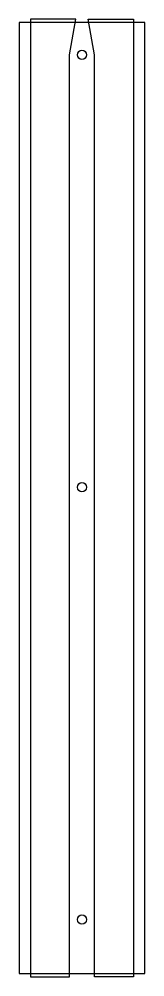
# Model space of a CAD drawing. Extents: x 1288 to 1404, y 1022 to 1908.
import ezdxf

# ---------------------------------------------------------------- set-up
doc = ezdxf.new("R2010")
doc.units = 0
doc.layers.get('0').update_dxf_attribs({"linetype": 'CONTINUOUS'})

msp = doc.modelspace()

# ---------------------------------------------------------------- linework, layer by layer
for p, q in [((1339.97, 1907.79), (1334.24, 1907.79)), ((1351.55, 1907.79), (1357.24, 1907.79))]:
    msp.add_line(p, q)
for points in [[(1334.24, 1907.79), (1298.24, 1907.79), (1298.24, 1021.79), (1334.24, 1021.79), (1334.24, 1874.79), (1339.97, 1907.79)], [(1357.24, 1907.79), (1393.24, 1907.79), (1393.24, 1021.79), (1357.24, 1021.79), (1357.24, 1874.79), (1351.55, 1907.79)]]:
    msp.add_lwpolyline(points)
msp.add_lwpolyline([(1287.74, 1024.79), (1403.74, 1024.79), (1403.74, 1904.79), (1287.74, 1904.79)], close=True)
for centre in [(1345.74, 1874.79), (1345.74, 1474.79), (1345.74, 1074.79)]:
    msp.add_circle(centre, 4.3)

doc.saveas('drawing.dxf')
